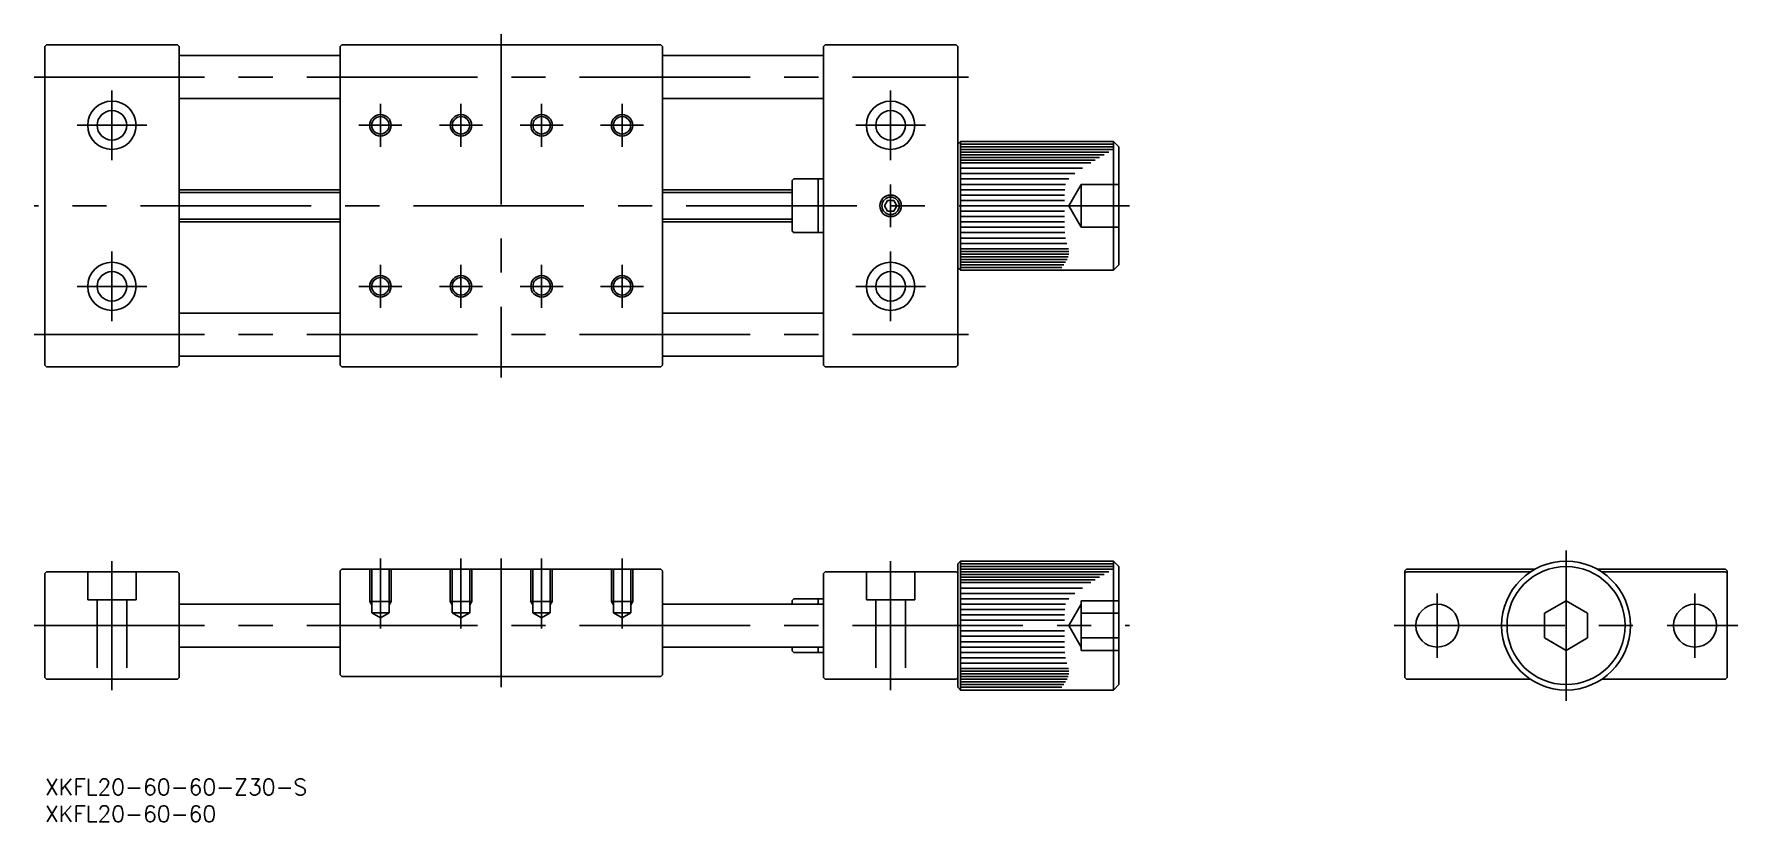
# Model space of a CAD drawing. Extents: x -285 to 32, y -37 to 110.
import ezdxf

# ---------------------------------------------------------------- set-up
doc = ezdxf.new("R2010")
doc.units = 0
doc.linetypes.add('CENTER', pattern=[50.8, 31.75, -6.35, 6.35, -6.35])
doc.linetypes.add('DASHED', pattern=[19.05, 12.7, -6.35])
doc.layers.get('0').update_dxf_attribs({"linetype": 'CONTINUOUS'})
doc.layers.add('CENTER', color=1, linetype='CONTINUOUS')
doc.styles.get("Standard").update_dxf_attribs({"font": 'txt.shx', "height": 3, "bigfont": 'bigfont.shx'})

# ---------------------------------------------------------------- blocks, each defined once
blk = doc.blocks.new('*U2')
at = {"color": 7, "linetype": 'CONTINUOUS'}
blk.add_text('XKFL20-60-60-Z30-S', height=3, dxfattribs=at).set_placement((-283.26, -31.61))
blk = doc.blocks.new('*U3')
at = {"color": 7, "linetype": 'CONTINUOUS'}
blk.add_text('XKFL20-60-60', height=3, dxfattribs=at).set_placement((-283.26, -36.61))

msp = doc.modelspace()

# ---------------------------------------------------------------- linework, layer by layer
at = {"color": 7, "linetype": 'CONTINUOUS'}
for p, q in [((-282.99, 108.18), (-283.29, 107.88)), ((-283.29, 107.88), (-283.29, 48.48)), ((-282.99, 108.18), (-258.59, 108.18)), ((-258.59, 108.18), (-258.29, 107.88)), ((-258.29, 107.88), (-258.29, 48.48)), ((-228.29, 107.88), (-227.99, 108.18)), ((-228.29, 107.88), (-228.29, 48.48)), ((-168.59, 108.18), (-227.99, 108.18)), ((-168.59, 108.18), (-168.29, 107.88)), ((-168.29, 48.48), (-168.29, 107.88)), ((-137.99, 108.18), (-138.29, 107.88)), ((-138.29, 107.88), (-138.29, 48.48)), ((-137.99, 108.18), (-113.59, 108.18)), ((-113.59, 108.18), (-113.29, 107.88)), ((-113.29, 107.88), (-113.29, 48.48)), ((-258.29, 106.18), (-228.29, 106.18)), ((-168.29, 106.18), (-138.29, 106.18)), ((-258.29, 98.18), (-228.29, 98.18)), ((-168.29, 98.18), (-138.29, 98.18)), ((-112.79, 90.18), (-113.29, 89.68)), ((-113.29, 89.68), (-113.29, 66.68)), ((-112.79, 90.18), (-84.29, 90.18)), ((-112.79, 90.18), (-112.79, 66.18)), ((-112.79, 89.68), (-84.29, 89.68)), ((-84.29, 89.18), (-112.79, 89.18)), ((-84.29, 90.18), (-84.29, 66.18)), ((-83.29, 89.18), (-84.29, 90.18)), ((-83.29, 89.18), (-83.29, 67.18)), ((-112.79, 88.68), (-84.29, 88.68)), ((-85.16, 88.18), (-112.79, 88.18)), ((-112.79, 87.68), (-86.02, 87.68)), ((-86.87, 87.18), (-112.79, 87.18)), ((-112.79, 86.68), (-87.7, 86.68)), ((-88.52, 86.18), (-112.79, 86.18)), ((-144.09, 82.88), (-143.79, 83.18)), ((-144.09, 82.88), (-144.09, 73.48)), ((-143.79, 83.18), (-138.29, 83.18)), ((-139.29, 83.18), (-139.29, 73.18)), ((-112.79, 85.18), (-90.07, 85.18)), ((-91.49, 84.18), (-112.79, 84.18)), ((-112.79, 83.18), (-92.59, 83.18)), ((-228.29, 81.18), (-258.29, 81.18)), ((-168.29, 81.18), (-144.09, 81.18)), ((-93.23, 82.18), (-112.79, 82.18)), ((-112.79, 81.18), (-93.33, 81.18)), ((-93.38, 80.18), (-112.79, 80.18)), ((-126.37, 79.18), (-126.94, 78.18)), ((-126.94, 78.18), (-126.37, 77.18)), ((-125.21, 79.18), (-126.37, 79.18)), ((-126.37, 77.18), (-125.21, 77.18)), ((-124.63, 78.18), (-125.21, 79.18)), ((-125.21, 77.18), (-124.63, 78.18)), ((-112.79, 79.18), (-93.41, 79.18)), ((-93.42, 77.18), (-112.79, 77.18)), ((-112.79, 76.18), (-93.42, 76.18)), ((-258.29, 75.18), (-228.29, 75.18)), ((-144.09, 75.18), (-168.29, 75.18)), ((-144.09, 73.48), (-143.79, 73.18)), ((-143.79, 73.18), (-138.29, 73.18)), ((-93.4, 75.18), (-112.79, 75.18)), ((-112.79, 74.18), (-93.38, 74.18)), ((-93.33, 73.18), (-112.79, 73.18)), ((-93.21, 72.18), (-112.79, 72.18)), ((-112.79, 71.18), (-92.95, 71.18)), ((-92.66, 70.18), (-112.79, 70.18)), ((-112.79, 66.18), (-113.29, 66.68)), ((-112.79, 69.68), (-92.58, 69.68)), ((-92.59, 69.18), (-112.79, 69.18)), ((-112.79, 68.68), (-92.72, 68.68)), ((-92.93, 68.18), (-112.79, 68.18)), ((-112.79, 67.68), (-93.21, 67.68)), ((-93.55, 67.18), (-112.79, 67.18)), ((-112.79, 66.68), (-93.91, 66.68)), ((-84.29, 66.18), (-83.29, 67.18)), ((-84.29, 66.18), (-112.79, 66.18)), ((-258.29, 58.18), (-228.29, 58.18)), ((-168.29, 58.18), (-138.29, 58.18)), ((-282.99, 48.18), (-283.29, 48.48)), ((-282.99, 48.18), (-258.59, 48.18)), ((-258.59, 48.18), (-258.29, 48.48)), ((-258.29, 50.18), (-228.29, 50.18)), ((-227.99, 48.18), (-228.29, 48.48)), ((-227.99, 48.18), (-168.59, 48.18)), ((-168.59, 48.18), (-168.29, 48.48)), ((-168.29, 50.18), (-138.29, 50.18)), ((-137.99, 48.18), (-138.29, 48.48)), ((-137.99, 48.18), (-113.59, 48.18)), ((-113.59, 48.18), (-113.29, 48.48)), ((-283.29, 9.67), (-282.99, 9.97)), ((-283.29, 9.67), (-283.29, -9.73)), ((-282.99, 9.97), (-258.59, 9.97)), ((-258.59, 9.97), (-258.29, 9.67)), ((-258.29, 9.67), (-258.29, -9.73)), ((-228.29, 10.17), (-227.99, 10.47)), ((-228.29, 10.17), (-228.29, -9.23)), ((-168.59, 10.47), (-227.99, 10.47)), ((-217.99, 10.47), (-224.93, 10.47)), ((-168.59, 10.47), (-168.29, 10.17)), ((-168.29, 10.17), (-168.29, -9.23)), ((-138.29, 9.67), (-137.99, 9.97)), ((-138.29, -9.73), (-138.29, 9.67)), ((-137.99, 9.97), (-113.59, 9.97)), ((-113.29, 9.67), (-113.59, 9.97)), ((-112.79, 11.97), (-113.29, 11.47)), ((-113.29, 11.47), (-113.29, -11.53)), ((-113.29, 9.67), (-113.29, -9.73)), ((-112.79, 11.97), (-84.29, 11.97)), ((-112.79, 11.97), (-112.79, -12.03)), ((-112.79, 11.47), (-84.29, 11.47)), ((-84.29, 10.97), (-112.79, 10.97)), ((-112.79, 10.47), (-84.29, 10.47)), ((-85.16, 9.97), (-112.79, 9.97)), ((-84.29, 11.97), (-84.29, -12.03)), ((-83.29, 10.97), (-84.29, 11.97)), ((-83.29, 10.97), (-83.29, -11.03)), ((-29.7, 10.47), (-30, 10.17)), ((-30, 10.17), (-30, -9.73)), ((-29.7, 9.97), (-30, 9.67)), ((-29.7, 10.47), (-5.81, 10.47)), ((-29.7, 9.97), (-6.63, 9.97)), ((5.81, 10.47), (29.7, 10.47)), ((6.63, 9.97), (29.7, 9.97)), ((29.7, 10.47), (30, 10.17)), ((29.7, 9.97), (30, 9.67)), ((30, 10.17), (30, -9.73)), ((-112.79, 9.47), (-86.02, 9.47)), ((-86.87, 8.97), (-112.79, 8.97)), ((-112.79, 8.47), (-87.7, 8.47)), ((-88.52, 7.97), (-112.79, 7.97)), ((-112.79, 6.97), (-90.07, 6.97)), ((-258.29, 3.97), (-228.29, 3.97)), ((-168.29, 3.97), (-138.29, 3.97)), ((-143.79, 4.97), (-144.09, 4.67)), ((-144.09, 4.67), (-144.09, 3.97)), ((-143.79, 4.97), (-138.29, 4.97)), ((-139.29, 4.97), (-139.29, 3.97)), ((-91.49, 5.97), (-112.79, 5.97)), ((-112.79, 4.97), (-92.59, 4.97)), ((-93.23, 3.97), (-112.79, 3.97)), ((0, 4.59), (-4, 2.28)), ((4, 2.28), (0, 4.59)), ((-112.79, 2.97), (-93.33, 2.97)), ((-93.38, 1.97), (-112.79, 1.97)), ((-112.79, 0.97), (-93.41, 0.97)), ((-4, 2.28), (-4, -2.34)), ((4, -2.34), (4, 2.28)), ((-93.42, -1.03), (-112.79, -1.03)), ((-112.79, -2.03), (-93.42, -2.03)), ((-93.4, -3.03), (-112.79, -3.03)), ((-4, -2.34), (0, -4.65)), ((0, -4.65), (4, -2.34)), ((-258.29, -4.03), (-228.29, -4.03)), ((-168.29, -4.03), (-138.29, -4.03)), ((-144.09, -4.03), (-144.09, -4.73)), ((-144.09, -4.73), (-143.79, -5.03)), ((-143.79, -5.03), (-138.29, -5.03)), ((-139.29, -4.03), (-139.29, -5.03)), ((-112.79, -4.03), (-93.38, -4.03)), ((-93.33, -5.03), (-112.79, -5.03)), ((-93.21, -6.03), (-112.79, -6.03)), ((-227.99, -9.53), (-228.29, -9.23)), ((-168.59, -9.53), (-168.29, -9.23)), ((-112.79, -7.03), (-92.95, -7.03)), ((-92.66, -8.03), (-112.79, -8.03)), ((-112.79, -8.53), (-92.58, -8.53)), ((-92.59, -9.03), (-112.79, -9.03)), ((-282.99, -10.03), (-283.29, -9.73)), ((-258.59, -10.03), (-282.99, -10.03)), ((-258.59, -10.03), (-258.29, -9.73)), ((-227.99, -9.53), (-168.59, -9.53)), ((-137.99, -10.03), (-138.29, -9.73)), ((-113.59, -10.03), (-137.99, -10.03)), ((-113.59, -10.03), (-113.29, -9.73)), ((-112.79, -12.03), (-113.29, -11.53)), ((-112.79, -9.53), (-92.72, -9.53)), ((-92.93, -10.03), (-112.79, -10.03)), ((-112.79, -10.53), (-93.21, -10.53)), ((-93.55, -11.03), (-112.79, -11.03)), ((-112.79, -11.53), (-93.91, -11.53)), ((-84.29, -12.03), (-112.79, -12.03)), ((-84.29, -12.03), (-83.29, -11.03)), ((-29.7, -10.03), (-30, -9.73)), ((-29.7, -10.03), (-6.63, -10.03)), ((6.63, -10.03), (29.7, -10.03)), ((29.7, -10.03), (30, -9.73))]:
    msp.add_line(p, q, dxfattribs=at)
at = {"color": 3, "linetype": 'CONTINUOUS'}
for p, q in [((-258.29, 80.64), (-228.29, 80.64)), ((-168.29, 80.64), (-144.09, 80.64)), ((-228.29, 75.72), (-258.29, 75.72)), ((-144.09, 75.72), (-168.29, 75.72))]:
    msp.add_line(p, q, dxfattribs=at)
at = {"color": 3, "linetype": 'DASHED'}
for p, q in [((-92.6, 78.18), (-90.29, 82.18)), ((-83.29, 82.18), (-90.29, 82.18)), ((-90.29, 82.18), (-90.29, 74.18)), ((-92.6, 78.18), (-90.29, 74.18)), ((-83.29, 78.18), (-90.29, 78.18)), ((-83.29, 74.18), (-90.29, 74.18)), ((-275.29, 9.97), (-275.29, 4.77)), ((-266.29, 4.77), (-266.29, 9.97)), ((-222.79, 10.47), (-222.79, 4.47)), ((-222.41, 10.47), (-222.41, 2.37)), ((-219.17, 10.47), (-219.17, 2.37)), ((-218.79, 10.47), (-218.79, 4.47)), ((-207.79, 10.47), (-207.79, 4.47)), ((-207.41, 10.47), (-207.41, 2.37)), ((-204.17, 10.47), (-204.17, 2.37)), ((-203.79, 10.47), (-203.79, 4.47)), ((-192.79, 10.47), (-192.79, 4.47)), ((-192.41, 10.47), (-192.41, 2.37)), ((-189.17, 10.47), (-189.17, 2.37)), ((-188.79, 10.47), (-188.79, 4.47)), ((-177.79, 10.47), (-177.79, 4.47)), ((-177.41, 10.47), (-177.41, 2.37)), ((-174.17, 10.47), (-174.17, 2.37)), ((-173.79, 10.47), (-173.79, 4.47)), ((-130.29, 9.97), (-130.29, 4.77)), ((-121.29, 4.77), (-121.29, 9.97)), ((-275.29, 4.77), (-266.29, 4.77)), ((-273.54, 4.77), (-273.54, -10.03)), ((-268.04, 4.77), (-268.04, -10.03)), ((-222.79, 4.47), (-222.41, 3.81)), ((-218.79, 4.47), (-222.79, 4.47)), ((-218.79, 4.47), (-219.17, 3.81)), ((-207.79, 4.47), (-207.41, 3.81)), ((-203.79, 4.47), (-207.79, 4.47)), ((-203.79, 4.47), (-204.17, 3.81)), ((-192.79, 4.47), (-192.41, 3.81)), ((-188.79, 4.47), (-192.79, 4.47)), ((-188.79, 4.47), (-189.17, 3.81)), ((-177.79, 4.47), (-177.41, 3.81)), ((-173.79, 4.47), (-177.79, 4.47)), ((-173.79, 4.47), (-174.17, 3.81)), ((-130.29, 4.77), (-121.29, 4.77)), ((-128.54, 4.77), (-128.54, -10.03)), ((-123.04, 4.77), (-123.04, -10.03)), ((-92.6, -0.03), (-90.29, 3.97)), ((-90.29, 4.59), (-90.29, -4.65)), ((-90.29, 4.59), (-83.29, 4.59)), ((-222.41, 2.37), (-220.79, 1.43)), ((-219.17, 2.37), (-222.41, 2.37)), ((-219.17, 2.37), (-220.79, 1.43)), ((-207.41, 2.37), (-205.79, 1.43)), ((-204.17, 2.37), (-207.41, 2.37)), ((-204.17, 2.37), (-205.79, 1.43)), ((-192.41, 2.37), (-190.79, 1.43)), ((-189.17, 2.37), (-192.41, 2.37)), ((-189.17, 2.37), (-190.79, 1.43)), ((-177.41, 2.37), (-175.79, 1.43)), ((-174.17, 2.37), (-177.41, 2.37)), ((-174.17, 2.37), (-175.79, 1.43)), ((-90.29, 2.28), (-83.29, 2.28)), ((-92.6, -0.03), (-90.29, -4.03)), ((-90.29, -2.34), (-83.29, -2.34)), ((-90.29, -4.65), (-83.29, -4.65))]:
    msp.add_line(p, q, dxfattribs=at)
at = {"color": 7, "linetype": 'CONTINUOUS'}
for centre, radius in [((-270.79, 93.18), 4.5), ((-270.79, 93.18), 2.75), ((-125.79, 93.18), 4.5), ((-125.79, 93.18), 2.75), ((-220.79, 93.18), 1.62), ((-205.79, 93.18), 1.62), ((-190.79, 93.18), 1.62), ((-175.79, 93.18), 1.62), ((-125.79, 78.18), 1.62), ((-270.79, 63.18), 4.5), ((-125.79, 63.18), 4.5), ((-270.79, 63.18), 2.75), ((-220.79, 63.18), 1.62), ((-205.79, 63.18), 1.62), ((-190.79, 63.18), 1.62), ((-175.79, 63.18), 1.62), ((-125.79, 63.18), 2.75), ((0, -0.03), 12), ((0, -0.03), 11), ((-24, -0.03), 4), ((24, -0.03), 4)]:
    msp.add_circle(centre, radius, dxfattribs=at)
at = {"color": 3, "linetype": 'CONTINUOUS'}
for centre in [(-220.79, 93.18), (-205.79, 93.18), (-190.79, 93.18), (-175.79, 93.18), (-125.79, 78.18), (-220.79, 63.18), (-205.79, 63.18), (-190.79, 63.18), (-175.79, 63.18)]:
    msp.add_circle(centre, 2, dxfattribs=at)
at = {"layer": 'CENTER', "color": 1, "linetype": 'CENTER'}
for p, q in [((-198.29, 110.18), (-198.29, 46.18)), ((-285.29, 102.18), (-111.29, 102.18)), ((-270.79, 99.68), (-270.79, 86.68)), ((-125.79, 99.68), (-125.79, 86.68)), ((-220.79, 97.18), (-220.79, 89.18)), ((-205.79, 97.18), (-205.79, 89.18)), ((-190.79, 97.18), (-190.79, 89.18)), ((-175.79, 97.18), (-175.79, 89.18)), ((-277.29, 93.18), (-264.29, 93.18)), ((-224.79, 93.18), (-216.79, 93.18)), ((-209.79, 93.18), (-201.79, 93.18)), ((-194.79, 93.18), (-186.79, 93.18)), ((-179.79, 93.18), (-171.79, 93.18)), ((-132.29, 93.18), (-119.29, 93.18)), ((-125.79, 82.18), (-125.79, 74.18)), ((-81.29, 78.18), (-285.29, 78.18)), ((-270.79, 69.68), (-270.79, 56.68)), ((-220.79, 67.18), (-220.79, 59.18)), ((-205.79, 67.18), (-205.79, 59.18)), ((-190.79, 67.18), (-190.79, 59.18)), ((-175.79, 67.18), (-175.79, 59.18)), ((-125.79, 69.68), (-125.79, 56.68)), ((-277.29, 63.18), (-264.29, 63.18)), ((-224.79, 63.18), (-216.79, 63.18)), ((-209.79, 63.18), (-201.79, 63.18)), ((-194.79, 63.18), (-186.79, 63.18)), ((-179.79, 63.18), (-171.79, 63.18)), ((-132.29, 63.18), (-119.29, 63.18)), ((-285.29, 54.18), (-111.29, 54.18)), ((0, 13.97), (0, -14.03)), ((-270.79, 11.97), (-270.79, -12.03)), ((-220.79, 12.47), (-220.79, -0.57)), ((-205.79, 12.47), (-205.79, -0.57)), ((-198.29, 12.47), (-198.29, -11.53)), ((-190.79, 12.47), (-190.79, -0.57)), ((-175.79, 12.47), (-175.79, -0.57)), ((-125.79, 11.97), (-125.79, -12.03)), ((-24, 5.97), (-24, -6.03)), ((24, 5.97), (24, -6.03)), ((-285.29, -0.03), (-81.29, -0.03)), ((-32, -0.03), (32, -0.03))]:
    msp.add_line(p, q, dxfattribs=at)

# ---------------------------------------------------------------- block references
at = {"color": 7, "linetype": 'CONTINUOUS'}
for name in ['*U2', '*U3']:
    msp.add_blockref(name, (0, 0), dxfattribs=at)

doc.saveas('drawing.dxf')
